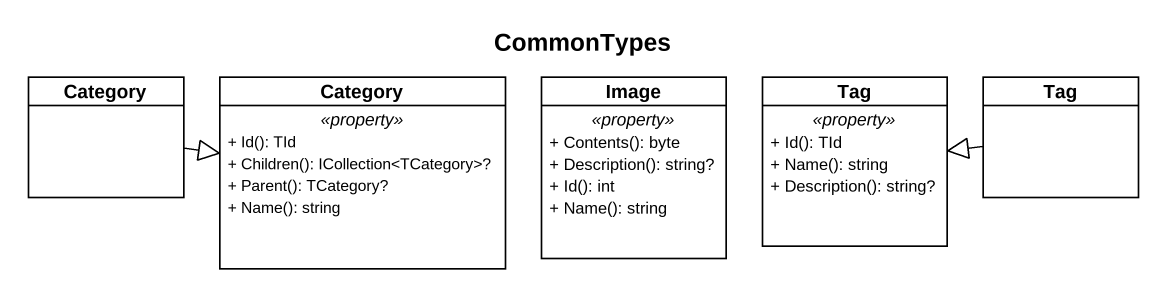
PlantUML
@startuml
title CommonTypes
hide circle
hide empty members
skinparam classAttributeIconSize 0
class Category
class "Category" as Category_2 {
  .. <<property>> ..
  + Id(): TId
  + Children(): ICollection<TCategory>?
  + Parent(): TCategory?
  + Name(): string
}
class Image {
  .. <<property>> ..
  + Contents(): byte
  + Description(): string?
  + Id(): int
  + Name(): string
}
class Tag {
  .. <<property>> ..
  + Id(): TId
  + Name(): string
  + Description(): string?
}
class "Tag" as Tag_2
Category -right-|> Category_2
Tag_2 -left-|> Tag
@enduml
